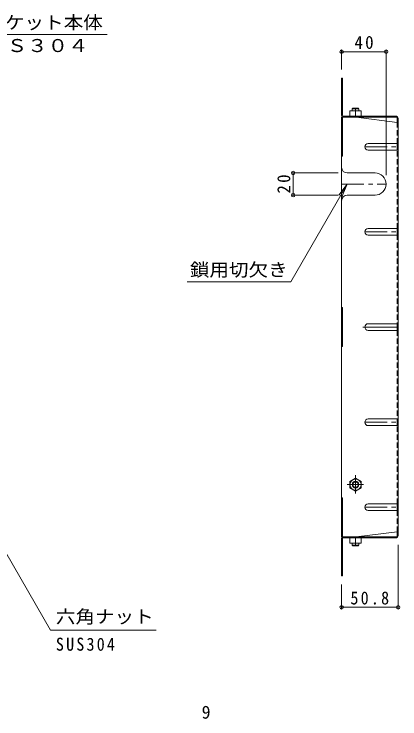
# Model space of a CAD drawing. Units: millimetres at full size, sheet at 1:4; details may follow other scales. Extents: x -752 to 1068, y -779 to 732.
# Drawn here: x 721 to 1068, y 42 to 676 of the extents above; entities that cross this region are included whole.
import ezdxf
from ezdxf.enums import TextEntityAlignment as Align

# ---------------------------------------------------------------- set-up
doc = ezdxf.new("R2010")
doc.units = ezdxf.units.MM
doc.header["$LTSCALE"] = 4
doc.header["$PDMODE"] = 32
doc.header["$PDSIZE"] = 3.2
for name, pattern in [('CHAIN1', [8, 5, -1, 1, -1]), ('CHAIN2', [12, 9, -1, 1, -1]), ('DASHED1', [1.8, 1.2, -0.6])]:
    doc.linetypes.add(name, pattern=pattern)
for name, color, linetype, lineweight in [('A-1_躯体', 3, 'Continuous', 9), ('A-4_その他', 7, 'Continuous', 9), ('A-5_文字', 7, 'Continuous', 9), ('A-7_ハッチ', 2, 'Continuous', 9), ('A-8_記号', 2, 'Continuous', 9), ('A-B_ﾊｯﾁ', 2, 'Continuous', 9), ('F-4_F-4ﾚｲﾔ', 7, 'Continuous', 9)]:
    doc.layers.add(name, color=color, linetype=linetype, lineweight=lineweight)
doc.styles.add('ＭＳ ゴシック', font='')
doc.styles.get('ＭＳ ゴシック').set_extended_font_data('MS Gothic')

msp = doc.modelspace()

# ---------------------------------------------------------------- linework, layer by layer
at = {"layer": 'A-1_躯体'}
for p, q in [((1025.016, 590.66), (1025.516, 591.16)), ((1031.016, 590.66), (1025.016, 590.66)), ((1025.016, 588.96), (1025.016, 590.66)), ((1030.516, 591.16), (1025.516, 591.16)), ((1031.016, 590.66), (1030.516, 591.16)), ((1031.016, 588.96), (1031.016, 590.66)), ((1025.016, 199.76), (1025.016, 198.06)), ((1031.016, 198.06), (1025.016, 198.06)), ((1025.016, 198.06), (1025.516, 197.56)), ((1030.516, 197.56), (1025.516, 197.56)), ((1031.016, 198.06), (1030.516, 197.56)), ((1031.016, 199.76), (1031.016, 198.06))]:
    msp.add_line(p, q, dxfattribs=at)
at = {"layer": 'A-4_その他'}
for p, q in [((1015.516, 643.276), (1015.516, 626.164)), ((1015.516, 642.076), (1055.516, 642.076)), ((1055.516, 643.276), (1055.516, 530.965)), ((970.676, 532.965), (1012.516, 532.965)), ((971.876, 512.965), (971.876, 532.965)), ((970.676, 512.965), (1012.516, 512.965)), ((1066.316, 140.933), (1066.316, 198.357)), ((1015.516, 140.933), (1015.516, 162.557)), ((1015.516, 142.133), (1066.316, 142.133))]:
    msp.add_line(p, q, dxfattribs=at)
for p in [(1015.516, 642.076), (1055.516, 642.076), (971.876, 532.965), (971.876, 512.965), (1015.516, 142.133), (1066.316, 142.133)]:
    msp.add_point(p, dxfattribs=at)
at = {"layer": 'A-5_文字'}
for p, q in [((804.445, 657.504), (672.238, 657.504)), ((1020.516, 522.965), (1012.906, 513.048)), ((969.728, 434.998), (876.495, 434.998)), ((681.266, 246.807), (753.537, 121.627)), ((848.487, 121.627), (753.537, 121.627))]:
    msp.add_line(p, q, dxfattribs=at)
msp.add_lwpolyline([(969.728, 434.998), (1020.516, 522.965), (1015.732, 511.416)], dxfattribs=at)
at = {"layer": 'A-7_ハッチ'}
for p, q in [((1016.316, 584.63), (1016.316, 618.164)), ((1015.516, 593.164), (1016.316, 593.164)), ((1016.982, 583.964), (1064.716, 583.964)), ((1015.516, 583.164), (1064.849, 583.164)), ((1015.516, 583.164), (1015.516, 205.557)), ((1016.316, 583.164), (1016.316, 548.159)), ((1028.516, 583.16), (1065.516, 578.548)), ((1065.516, 582.497), (1065.516, 578.548)), ((1066.316, 582.364), (1066.316, 206.357)), ((1065.516, 553.422), (1065.516, 559.422)), ((1015.516, 548.159), (1016.316, 548.159)), ((1065.516, 477.097), (1065.516, 483.097)), ((1015.516, 411.864), (1016.316, 411.864)), ((1065.516, 391.36), (1065.516, 397.36)), ((1065.516, 305.624), (1065.516, 311.624)), ((1015.516, 240.561), (1016.316, 240.561)), ((1016.316, 205.557), (1016.316, 240.561)), ((1065.516, 229.299), (1065.516, 235.299)), ((1028.516, 205.56), (1065.516, 210.172)), ((1065.516, 206.223), (1065.516, 210.172)), ((1015.516, 205.557), (1064.849, 205.557)), ((1016.316, 204.09), (1016.316, 170.557)), ((1016.982, 204.757), (1064.716, 204.757)), ((1015.516, 195.557), (1016.316, 195.557))]:
    msp.add_line(p, q, dxfattribs=at)
at = {"layer": 'A-7_ハッチ', "linetype": 'DASHED1'}
for p, q in [((1065.516, 559.422), (1065.516, 578.548)), ((1065.516, 483.097), (1065.516, 553.422)), ((1065.516, 235.299), (1065.516, 477.097)), ((1065.516, 210.172), (1065.516, 229.299))]:
    msp.add_line(p, q, dxfattribs=at)
at = {"layer": 'A-7_ハッチ', "linetype": 'CHAIN2'}
msp.add_line((1034.628, 394.361), (1066.316, 394.361), dxfattribs=at)
at = {"layer": 'A-7_ハッチ'}
for points in [[(1015.516, 584.764), (1015.516, 618.164), (1016.316, 618.164)], [(1015.516, 376.863), (1016.316, 376.863), (1016.316, 411.864)], [(1015.516, 203.957), (1015.516, 170.557), (1016.316, 170.557)]]:
    msp.add_lwpolyline(points, dxfattribs=at)
for centre, radius, start, end in [((1017.116, 584.764), 1.6, 180, 270), ((1016.982, 584.63), 0.667, 180, 270), ((1064.716, 582.364), 1.6, 0, 90), ((1064.849, 582.497), 0.667, 0, 90), ((1065.516, 579.348), 0.8, 270, 0), ((1065.516, 209.372), 0.8, 0, 90), ((1017.116, 203.957), 1.6, 90, 180), ((1016.982, 204.09), 0.667, 90, 180), ((1064.716, 206.357), 1.6, 270, 0), ((1064.849, 206.223), 0.667, 270, 0)]:
    msp.add_arc(centre, radius, start, end, dxfattribs=at)
at = {"layer": 'A-8_記号'}
for p, q in [((1039.316, 559.422), (1066.316, 559.422)), ((1039.316, 553.422), (1066.316, 553.422)), ((1020.516, 532.965), (1045.516, 532.965)), ((1020.516, 512.965), (1045.516, 512.965)), ((1039.316, 483.097), (1066.316, 483.097)), ((1039.316, 477.097), (1066.316, 477.097)), ((1039.316, 397.36), (1066.316, 397.36)), ((1039.316, 391.36), (1066.316, 391.36)), ((1039.316, 311.624), (1066.316, 311.624)), ((1039.316, 305.624), (1066.316, 305.624)), ((1039.316, 235.299), (1066.316, 235.299)), ((1039.316, 229.299), (1066.316, 229.299))]:
    msp.add_line(p, q, dxfattribs=at)
at = {"layer": 'A-8_記号', "linetype": 'CHAIN1'}
for p, q in [((1036.316, 556.422), (1066.316, 556.422)), ((1015.516, 522.965), (1055.516, 522.965)), ((1036.316, 480.097), (1066.316, 480.097)), ((1036.316, 308.624), (1066.316, 308.624)), ((1036.316, 232.299), (1066.316, 232.299))]:
    msp.add_line(p, q, dxfattribs=at)
at = {"layer": 'A-8_記号'}
for centre, radius, start, end in [((1039.316, 556.422), 3, 90, 270), ((1020.516, 537.965), 5, 180, 270), ((1045.516, 522.965), 10, 270, 90), ((1020.516, 507.965), 5, 90, 180), ((1039.316, 480.097), 3, 90, 270), ((1039.316, 394.36), 3, 90, 270), ((1039.316, 308.624), 3, 90, 270), ((1039.316, 232.299), 3, 90, 270)]:
    msp.add_arc(centre, radius, start, end, dxfattribs=at)
at = {"layer": 'A-B_ﾊｯﾁ', "linetype": 'CHAIN1'}
for p, q in [((1028.016, 591.646), (1028.016, 588.585)), ((1028.016, 261.085), (1028.016, 244.577)), ((1020.546, 252.557), (1035.306, 252.557)), ((1028.016, 197.074), (1028.016, 200.135))]:
    msp.add_line(p, q, dxfattribs=at)
at = {"layer": 'A-B_ﾊｯﾁ'}
for p, q in [((1023.016, 583.96), (1023.016, 588.96)), ((1033.016, 588.96), (1023.016, 588.96)), ((1033.016, 583.96), (1023.016, 583.96)), ((1028.016, 583.96), (1028.016, 588.527)), ((1033.016, 583.96), (1033.016, 588.96)), ((1028.016, 258.307), (1023.016, 255.42)), ((1023.016, 255.42), (1023.016, 249.693)), ((1028.016, 246.807), (1023.016, 249.693)), ((1028.016, 246.807), (1033.016, 249.693)), ((1033.016, 204.76), (1023.016, 204.76)), ((1023.016, 204.76), (1023.016, 199.76)), ((1028.016, 204.76), (1028.016, 200.193)), ((1033.016, 204.76), (1033.016, 199.76)), ((1033.016, 199.76), (1023.016, 199.76))]:
    msp.add_line(p, q, dxfattribs=at)
msp.add_lwpolyline([(1028.016, 258.307), (1033.016, 255.42), (1033.016, 249.693)], dxfattribs=at)
for radius in [5, 3, 2.458]:
    msp.add_circle((1028.016, 252.557), radius, dxfattribs=at)
for centre, start, end in [((1025.516, 581.527), 70.34633, 109.65366), ((1030.516, 581.527), 70.34633, 109.65366), ((1025.516, 207.193), 250.34634, 289.65367), ((1030.516, 207.193), 250.34634, 289.65367)]:
    msp.add_arc(centre, 7.433, start, end, dxfattribs=at)

# ---------------------------------------------------------------- texts
at = {"layer": 'A-4_その他', "color": 2, "char_height": 11.73, "attachment_point": 7, "style": 'ＭＳ ゴシック'}
for s, insert in [('\\T1.27;\\W0.95;40', (1027.016, 644.476)), ('\\T1.28;\\W0.9;50.8', (1023.416, 144.533))]:
    msp.add_mtext(s, dxfattribs=dict(at, insert=insert))
at = {"layer": 'A-4_その他', "color": 2, "insert": (969.476, 514.465), "char_height": 11.73, "attachment_point": 7, "rotation": 90, "style": 'ＭＳ ゴシック'}
msp.add_mtext('\\T1.27;\\W0.95;20', dxfattribs=at)
at = {"layer": 'A-5_文字', "color": 2, "style": 'ＭＳ ゴシック'}
for s, width, p in [('バスケット本体', 1.1, (677.363, 659.004)), ('ＳＵＳ３０４', 1.15, (677.363, 638.264)), ('鎖用切欠き', 1.1, (878.943, 436.498)), ('六角ナット', 1.1, (758.392, 124.361))]:
    msp.add_text(s, height=11.73, dxfattribs=dict(at, width=width)).set_placement(p, align=Align.BOTTOM_LEFT)
at = {"layer": 'A-5_文字', "color": 2, "insert": (758.392, 102.903), "char_height": 11.73, "attachment_point": 7, "style": 'ＭＳ ゴシック'}
msp.add_mtext('\\T1.28;\\W0.9;SUS304', dxfattribs=at)
at = {"layer": 'F-4_F-4ﾚｲﾔ', "color": 2, "style": 'ＭＳ ゴシック'}
msp.add_text('9', height=11.73, dxfattribs=at).set_placement((889.573, 38.407), align=Align.BOTTOM_LEFT)

doc.saveas('drawing.dxf')
